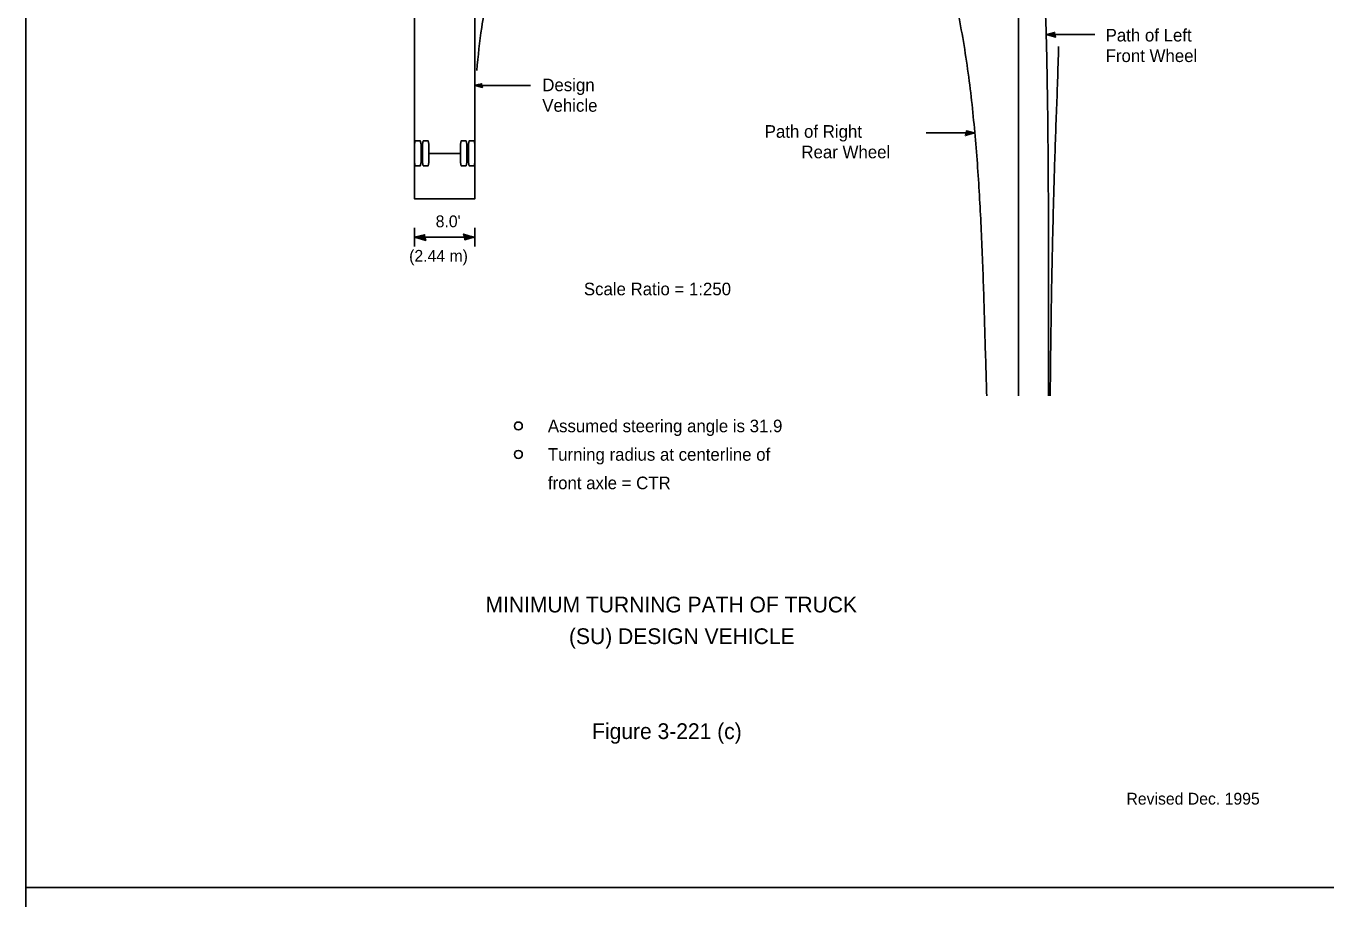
# Model space of a CAD drawing. Extents: x 2145173 to 2147094, y 2149363 to 2149822.
# Drawn here: x 2146575.8 to 2146670.4, y 2149528.6 to 2149592.1 of the extents above; entities that cross this region are included whole.
import ezdxf

# ---------------------------------------------------------------- set-up
doc = ezdxf.new("R2010")
doc.units = 0
for name, color, linetype in [('Design_EX_Roadway Dimensions', 7, 'Continuous'), ('Sheets_General Details', 7, 'Continuous'), ('Topo_Building', 7, 'Continuous')]:
    doc.layers.add(name, color=color, linetype=linetype)

msp = doc.modelspace()

# ---------------------------------------------------------------- linework, layer by layer
at = {"layer": 'Design_EX_Roadway Dimensions'}
for p, q in [((2146604.077, 2149577.401), (2146604.077, 2149576.027)), ((2146608.473, 2149576.714), (2146604.077, 2149576.714)), ((2146608.473, 2149577.401), (2146608.473, 2149576.027))]:
    msp.add_line(p, q, dxfattribs=at)
for points in [[(2146604.833, 2149576.693), (2146604.807, 2149576.896), (2146604.488, 2149576.808), (2146604.077, 2149576.714), (2146604.517, 2149576.606), (2146604.901, 2149576.485), (2146604.833, 2149576.693), (2146604.799, 2149576.827), (2146604.354, 2149576.714), (2146604.842, 2149576.56), (2146604.77, 2149576.731), (2146604.564, 2149576.707), (2146604.762, 2149576.655)], [(2146607.716, 2149576.734), (2146607.742, 2149576.531), (2146608.062, 2149576.619), (2146608.473, 2149576.714), (2146608.034, 2149576.822), (2146607.649, 2149576.942), (2146607.716, 2149576.734), (2146607.75, 2149576.6), (2146608.196, 2149576.714), (2146607.708, 2149576.867), (2146607.781, 2149576.696), (2146607.987, 2149576.72), (2146607.789, 2149576.772)]]:
    msp.add_lwpolyline(points, dxfattribs=at)
at = {"layer": 'Sheets_General Details'}
for points in [[(2146575.803, 2149655.354), (2146770.424, 2149655.354), (2146770.424, 2149529.422), (2146575.803, 2149529.422)], [(2146575.803, 2149529.422), (2146770.424, 2149529.422), (2146770.424, 2149403.491), (2146575.803, 2149403.491)]]:
    msp.add_lwpolyline(points, close=True, dxfattribs=at)
at = {"layer": 'Topo_Building'}
for p, q in [((2146648.039, 2149565.166), (2146648.039, 2149593.802)), ((2146650.052, 2149591.453), (2146653.586, 2149591.453)), ((2146650.942, 2149589.774), (2146650.942, 2149589.774)), ((2146608.473, 2149587.757), (2146612.52, 2149587.757)), ((2146644.859, 2149584.294), (2146641.324, 2149584.294)), ((2146607.416, 2149582.811), (2146605.133, 2149582.811))]:
    msp.add_line(p, q, dxfattribs=at)
for points in [[(2146608.473, 2149596), (2146608.473, 2149579.514), (2146604.077, 2149579.514), (2146604.077, 2149596), (2146608.473, 2149596)], [(2146650.681, 2149591.437), (2146650.66, 2149591.606), (2146650.395, 2149591.533), (2146650.052, 2149591.453), (2146650.417, 2149591.362), (2146650.739, 2149591.263), (2146650.681, 2149591.437), (2146650.653, 2149591.55), (2146650.282, 2149591.453), (2146650.688, 2149591.323), (2146650.629, 2149591.469), (2146650.458, 2149591.448), (2146650.621, 2149591.403)], [(2146608.978, 2149587.743), (2146608.961, 2149587.88), (2146608.748, 2149587.821), (2146608.473, 2149587.757), (2146608.766, 2149587.685), (2146609.023, 2149587.605), (2146608.978, 2149587.743), (2146608.955, 2149587.834), (2146608.657, 2149587.757), (2146608.983, 2149587.654), (2146608.935, 2149587.77), (2146608.798, 2149587.753), (2146608.93, 2149587.717)], [(2146644.23, 2149584.278), (2146644.249, 2149584.447), (2146644.516, 2149584.374), (2146644.859, 2149584.294), (2146644.493, 2149584.204), (2146644.172, 2149584.104), (2146644.23, 2149584.278), (2146644.257, 2149584.39), (2146644.627, 2149584.294), (2146644.223, 2149584.166), (2146644.281, 2149584.31), (2146644.453, 2149584.288), (2146644.288, 2149584.244)], [(2146604.077, 2149583.471), (2146604.137, 2149583.716), (2146604.169, 2149583.727), (2146604.462, 2149583.727), (2146604.495, 2149583.716), (2146604.552, 2149583.471), (2146604.552, 2149582.152), (2146604.495, 2149581.907), (2146604.462, 2149581.896), (2146604.169, 2149581.896), (2146604.137, 2149581.907), (2146604.077, 2149582.152), (2146604.077, 2149583.471)], [(2146604.657, 2149583.471), (2146604.716, 2149583.716), (2146604.748, 2149583.727), (2146605.042, 2149583.727), (2146605.074, 2149583.716), (2146605.133, 2149583.471), (2146605.133, 2149582.152), (2146605.074, 2149581.907), (2146605.042, 2149581.896), (2146604.748, 2149581.896), (2146604.716, 2149581.907), (2146604.657, 2149582.152), (2146604.657, 2149583.471)], [(2146607.416, 2149583.471), (2146607.475, 2149583.716), (2146607.508, 2149583.727), (2146607.801, 2149583.727), (2146607.834, 2149583.716), (2146607.893, 2149583.471), (2146607.893, 2149582.152), (2146607.834, 2149581.907), (2146607.801, 2149581.896), (2146607.508, 2149581.896), (2146607.475, 2149581.907), (2146607.416, 2149582.152), (2146607.416, 2149583.471)], [(2146607.997, 2149583.471), (2146608.055, 2149583.716), (2146608.088, 2149583.727), (2146608.38, 2149583.727), (2146608.414, 2149583.716), (2146608.473, 2149583.471), (2146608.473, 2149582.152), (2146608.414, 2149581.907), (2146608.38, 2149581.896), (2146608.088, 2149581.896), (2146608.055, 2149581.907), (2146607.997, 2149582.152), (2146607.997, 2149583.471)]]:
    msp.add_lwpolyline(points, dxfattribs=at)
for centre in [(2146611.641, 2149562.985), (2146611.641, 2149560.913)]:
    msp.add_circle(centre, 0.286, dxfattribs=at)
for points in [[(2146607.27, 2149605.28), (2146607.411, 2149605.515), (2146610.378, 2149609.404), (2146614.123, 2149612.6), (2146618.481, 2149614.939), (2146623.253, 2149616.293), (2146628.162, 2149616.593), (2146633.077, 2149615.824), (2146637.712, 2149614.007), (2146641.845, 2149611.228), (2146645.279, 2149607.617), (2146647.847, 2149603.345), (2146649.426, 2149598.616), (2146649.968, 2149593.71), (2146650.115, 2149588.794), (2146650.183, 2149583.976), (2146650.213, 2149579.232), (2146650.226, 2149574.541), (2146650.232, 2149569.887), (2146650.234, 2149565.258), (2146650.234, 2149565.166)], [(2146608.613, 2149588.844), (2146608.969, 2149591.97), (2146609.916, 2149596.046), (2146611.349, 2149599.551), (2146613.307, 2149602.645), (2146615.752, 2149605.257), (2146618.618, 2149607.306), (2146621.806, 2149608.72), (2146625.191, 2149609.437), (2146628.6, 2149609.43), (2146631.954, 2149608.698), (2146635.065, 2149607.271), (2146637.791, 2149605.211), (2146640.006, 2149602.614), (2146641.634, 2149599.613), (2146642.801, 2149596.364), (2146643.71, 2149592.657), (2146644.453, 2149588.074), (2146644.931, 2149583.493), (2146645.243, 2149578.911), (2146645.447, 2149574.329), (2146645.59, 2149569.748), (2146645.728, 2149565.166)], [(2146650.962, 2149590.581), (2146650.882, 2149588.074), (2146650.715, 2149583.493), (2146650.58, 2149578.911), (2146650.474, 2149574.329), (2146650.398, 2149569.748), (2146650.344, 2149565.166)]]:
    msp.add_spline(points, degree=3, dxfattribs=at)

# ---------------------------------------------------------------- texts
at = {"layer": 'Design_EX_Roadway Dimensions'}
for s, p in [("8.0'", (2146605.62, 2149577.437)), ('(2.44 m)', (2146603.69, 2149574.929))]:
    msp.add_text(s, height=0.8586, dxfattribs=at).set_placement(p)
at = {"layer": 'Topo_Building'}
for s, height, p in [('Path of Left', 0.91586, (2146654.38, 2149590.948)), ('Front Wheel', 0.91586, (2146654.38, 2149589.454)), ('Design', 0.9159, (2146613.379, 2149587.332)), ('Vehicle', 0.9159, (2146613.379, 2149585.838)), ('Path of Right', 0.91586, (2146629.569, 2149583.946)), ('Rear Wheel', 0.9159, (2146632.238, 2149582.452)), ('Scale Ratio = 1:250', 0.91472, (2146616.406, 2149572.49)), ('Assumed steering angle is 31.9', 0.91472, (2146613.786, 2149562.527)), ('Turning radius at centerline of', 0.91472, (2146613.786, 2149560.455)), ('front axle = CTR', 0.91472, (2146613.786, 2149558.383)), ('MINIMUM TURNING PATH OF TRUCK', 1.14483, (2146609.242, 2149549.42)), ('(SU) DESIGN VEHICLE', 1.14483, (2146615.323, 2149547.118)), ('Figure 3-221 (c)', 1.14483, (2146617.003, 2149540.211)), ('Revised Dec. 1995', 0.85862, (2146655.895, 2149535.443))]:
    msp.add_text(s, height=height, dxfattribs=at).set_placement(p)

doc.saveas('drawing.dxf')
